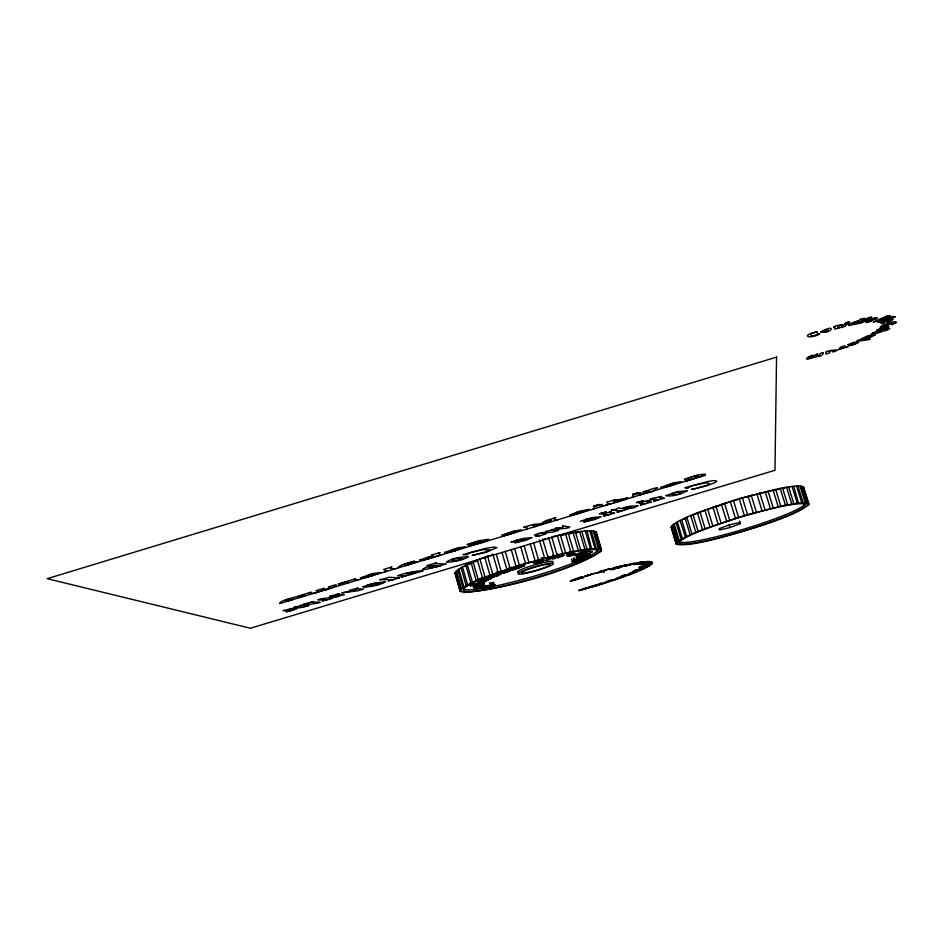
<?xml version="1.0" encoding="UTF-8"?>
<svg xmlns="http://www.w3.org/2000/svg" width="944" height="944" viewBox="0 0 944 944"><rect width="100%" height="100%" fill="white"/><g stroke="black" fill="none" stroke-linecap="round" stroke-linejoin="round"><path stroke-width="1.42" d="M697.415 512.757L690.713 515.495L695.799 532.322L702.548 529.714L697.415 512.757L740.745 498.137L782.529 487.895L787.638 504.839L793.833 503.659L788.618 486.892L782.529 487.895M609.387 569.433L621.294 566.011L614.06 569.244L611.677 569.692L614.792 568.441L610.32 569.515A6.219 0.649 -16.4 0 1 609.387 569.48L610.261 568.878M775.614 489.252L780.83 506.22L787.744 504.721M587.959 575.71L592.797 573.775L586.944 575.639L594.944 573.232L584.678 576.147L587.959 575.616M596.089 534.021L601.352 551.225C570.872 570.967 504.013 589.292 463.693 592.584C465.109 590.578 461.415 592.738 460.153 591.345L455.043 572.973L456.507 571.97M601.352 551.225C597.764 551.662 601.918 549.75 601.08 549.408L595.912 531.826L593.044 531.743L594.118 531.118L599.322 548.783L598.236 549.396L601.08 549.408M643.761 567.863L649.165 565.657L640.362 568.382L646.192 566.978M633.884 563.462L624.893 566.046L633.884 563.462L633.176 563.78M568.312 533.336L573.574 551.355L562.636 553.632L557.373 535.555L575.486 532.121L581.268 552.146L584.678 551.355L581.268 552.146M640.091 567.037L651.124 563.757L647.785 565.503L652.033 563.379L647.36 564.099A6.478 0.661 -16.5 0 0 643.749 565.208L638.734 567.851L642.64 566.837L639.501 567.202M577.032 558.954L587.593 555.426L577.327 559.096L576.406 556.169M573.574 551.355L586.991 549.184L581.752 531.283L575.486 532.121M672.447 526.398L671.184 527.295L676.388 544.322C689.521 546.871 721.251 537.679 743.294 531.26C766.021 524.262 797.314 514.468 808.748 504.615L803.627 488.201M586.295 588.419L585.091 588.796L587.428 587.498M671.231 526.894L676.128 543.744L677.816 543.567L676.388 544.322M478.266 582.696L484.083 580.076L491.907 578.2L486.372 580.69L478.266 582.696L477.499 579.982M640.126 563.698L649.083 561.562L640.469 564.099L634.191 564.524L640.28 562.246L643.395 561.857L637.094 564.005L646.605 561.597L639.595 563.887M458.43 570.117L455.834 571.509L460.837 589.245C463.433 588.714 460.33 590.885 460.153 591.345M780.841 506.126L744.356 515.577L702.525 529.631M671.691 526.044L674.358 524.463L673.343 524.475L678.335 541.065L679.338 541.03L676.659 542.576L671.691 526.044L672.848 526.186M473.475 587.522L482.809 584.242L474.159 587.911L479.139 585.728L473.569 587.605L472.72 584.843M484.248 585.268L481.523 586.743L485.971 585.516L478.655 588.383L477.428 588.336L482.75 585.882L475.906 588.372L475.08 587.923L484.248 585.268L483.493 582.59M583.852 589.103L582.531 589.398L593.28 585.776M562.636 553.632L519.342 565.185L482.502 577.964L477.357 559.898L478.584 559.403M620.161 576.961L624.916 575.993L617.211 578.2L622.993 576.631L620.55 577.716M800.028 486.691L800.972 486.125L806.141 502.715C803.155 504.19 810.53 502.031 806.813 503.872C811.368 502.822 805.102 505.441 808.748 504.615M460.837 589.245L463.893 587.546L462.879 587.534L457.84 569.716L461.758 567.769L461.05 567.615L466.112 585.516L466.808 585.634L462.879 587.534M497.11 574.613L510.079 570.931L497.63 574.648L496.332 571.863M643.312 568.607L636.787 570.506L644.634 567.981L633.53 570.79L638.604 569.621L635.064 571.061L636.787 570.931L644.162 568.43M543.791 560.701L536.876 562.907L534.375 563.32L540.593 561.456L536.841 561.822L540.582 561.385L533.561 562.895L543.791 560.701L542.824 557.774M558.895 556.936L564.099 555.284L557.562 557.987C559.922 556.335 555.096 556.759 555.19 558.482L552.582 559.049C551.685 556.453 548.37 561.739 545.49 560.382L549.384 558.47L558.895 556.936L558.093 554.199M584.029 589.091L578.79 590.496L587.015 587.51M650.947 561.869L642.345 564.311L650.947 561.869L648.304 562.943L649.779 562.235M673.343 524.475L676.246 523.07M788.618 486.892L793.774 486.254L798.541 503.294L803.096 502.656L797.916 485.995L793.774 486.254M678.335 541.065L681.839 539.331L681.131 539.26L676.116 522.598L679.975 520.463L685.486 537.219L681.131 539.26M470.395 585.905L472.72 584.56L486.384 581.103L470.395 585.905L469.616 583.203M589.552 552.417L592.36 551.744L589.552 552.417L588.761 549.727M604.007 571.734C606.39 570.908 600.396 572.748 604.42 571.427M581.752 531.283L586.991 530.835L591.723 549.019L596.348 548.523L591.133 530.788L586.578 531.307M793.833 503.659L798.978 502.975M590.425 531.201L591.133 530.788M586.991 549.184L592.23 548.665M590.118 555.922C594.897 554.718 561.538 566.553 578.778 559.131C557.467 566.129 594.425 559.698 589.339 553.278M481.051 581.41C498.928 573.917 480.744 586.271 480.236 578.648M649.035 565.845L646.203 567.108M708.366 484.508L709.263 483.812L708.743 483.068L706.006 482.868L693.639 485.393A6.289 0.826 -16.8 0 0 690.288 486.667L687.621 488.355L684.884 487.729L708.059 481.405L713.758 480.555L716.779 481.051L715.033 482.585L707.268 485.641L691.409 489.346L695.929 488.697M640.174 566.671L641.177 566.376M461.05 567.615L465.899 565.362L470.973 583.298L466.112 585.516M600.797 584.017L610.638 580.182L616.432 579.203L606.732 581.539L605.718 581.905L606.614 582.354L600.868 584.053M600.313 583.581L601.104 584.159C591.982 586.2 600.785 585.351 598.272 584.135L601.47 583.191L600.219 583.545M679.975 520.463L685.132 518.209L690.194 534.965L685.014 537.171M797.916 485.995L797.279 486.49L800.972 486.125M465.427 565.255L471.115 562.718L476.236 580.843L470.513 583.215M648.221 566.046L641.224 567.958L644.197 567.521M803.096 502.656L802.459 503.128L806.141 502.715M491.753 585.245L484.933 587.534L488.78 585.504L487.446 585.563L480.236 588.254L485.251 586.991L484.142 587.9L485.44 587.888L488.756 586.637L488.249 587.38L489.617 587.298L495.506 584.973L488.898 587.074L491.753 585.245L490.998 582.59M596.348 548.523L595.629 548.936L599.322 548.783M566.494 553.349C566.117 558.671 574.247 555.237 575.368 553.491C573.445 552.818 566.789 555.45 572.3 554.836L567.887 555.827L566.919 552.995M684.872 518.079L690.713 515.495M618.403 568.241C620.751 567.556 614.863 569.09 619.205 567.875M620.68 567.191L627.052 564.654L618.509 567.533L625.388 564.996M639.548 567.545L641.283 567.073M470.891 562.671L477.357 559.898M689.922 534.847L695.799 532.322M476 580.69L482.502 577.964M484.024 557.55L479.871 558.883L485.015 576.973M595.31 532.062L595.912 531.826M629.27 565.338L631.005 564.63M581.799 577.964L571.734 580.938A6.183 0.649 -16.3 0 1 570.2 581.138L579.604 577.398L582.908 576.642L572.276 580.241L583.97 577.445L581.976 577.999M631.276 572.63L634.392 571.722L630.309 573.161L638.404 570.919L631.666 573.539L632.893 573.079L628.999 573.645L631.807 572.524M803.12 487.706L803.698 487.281L802.919 487.269M491.057 554.942L491.812 554.647M547.898 537.832L548.57 537.573L553.833 555.697M621.447 575.864L631.713 573.692L627.548 575.262L628.35 574.861L621.447 575.864L629.034 574.719M486.089 556.476L484.72 556.995L489.889 575.108M595.829 533.148L596.419 532.475L595.121 532.699M774.599 490.455L775.484 490.148M676.187 543.366L677.981 542.529L676.659 542.576M729.983 527.531L740.308 523.731L740.131 522.362L729.5 524.829L719.116 528.664L719.422 529.997L729.983 527.531L729.169 524.864M619.052 577.315L615.382 578.896L619.122 578.212L617.872 578.294M510.409 569.149L504.002 571.191L517.029 567.073L524.77 565.727L513.666 569.716L511.613 570.176L520.828 567.132L511.412 568.819M640.02 564.17L641.731 563.58M646.947 561.81L647.726 561.55M717.936 506.55L718.809 506.267M556.641 535.814L551.744 536.817L557.007 554.93M691.551 476.921L684.376 479.517L697.238 475.056L705.192 473.994L700.118 476.744L684.955 481.357L696.377 477.629L698.548 476.012L693.108 476.46M705.487 475.269L279.625 603.617C279.825 599.723 298.493 596.997 302.812 594.661L311.06 592.183L309.384 593.056L313.786 593.328M611.677 503.541C597.918 506.727 612.019 505.866 606.756 502.149L615.181 499.636L613.27 501.087L627.654 497.736L625.129 499.352L614.178 502.786M322.364 590.755C304.275 595.77 325.444 590.861 316.075 590.673L324.087 588.254L322.636 589.056L324.866 589.54L330.317 587.782L328.394 586.956C345.893 580.997 329.786 589.74 324.842 590.012M651.053 563.993L651.808 563.78M586.271 588.466L593.28 585.823M599.133 572.453L601.422 571.816L599.051 572.548M488.284 555.78L489.24 555.532M644.622 566.565L647.844 565.716M603.004 506.137L600.915 506.456L600.113 505.512L602.154 504.415L596.407 506.137L593.811 506.916L594.708 508.238L592.903 509.182M697.238 488.142L705.274 485.818A6.549 0.85 -16.8 0 0 708.366 484.508M808.064 503.14L802.919 486.608L800.984 486.703M594.118 531.118L590.389 531.342M640.457 568.453L642.958 567.804M645.613 567.155L647.065 566.789M544.251 538.859L545.125 538.67M641.023 569.621L641.802 569.444M772.865 490.514L774.092 490.255M671.184 527.295L672.73 527.071M455.043 572.973L455.692 572.855M455.834 571.509L457.179 571.557M622.627 576.3L624.916 575.993M457.84 569.716L458.725 569.669M575.073 579.97L575.698 579.982M405.448 565.692L417.366 561.774L404.268 564.571L414.617 561.184C408.115 562.813 399.359 564.819 397.813 567.993M289.454 600.655C277.3 601.788 297.195 596.372 291.885 599.924M301.596 596.997C289.548 598.107 309.207 592.702 304.003 596.278M348.017 583.003C352.029 579.994 340.654 583.309 339.061 584.289L338.282 583.97L355.664 578.743L353.929 579.628L358.095 579.97M385.187 571.804L386.721 571.026L383.594 569.433L391.949 566.943L390.202 567.922L392.728 569.149L395.229 568.772M525.855 529.395C529.726 529.1 525.548 525.69 523.637 527.342L533.395 524.404L540.9 523.778L545.42 520.769L555.78 517.654C551.945 517.867 555.674 521.525 557.715 519.79M536.44 526.197C534.552 527.814 530.233 524.298 534.717 524.994C537.443 528.31 556.523 515.53 549.904 522.138M631.583 497.523L633.389 496.662L632.74 495.175L635.347 494.396L641.094 492.674L638.994 493.783L639.643 494.774L641.696 494.467M455.173 573.728L460.047 590.319M803.568 487.128L808.855 503.919M803.804 490.019L805.94 496.851M802.365 486.396L807.521 502.951M800.016 486.03L805.197 502.645M796.571 486.042L801.763 502.727M792.063 486.431L797.267 503.176M786.564 487.198L791.78 504.002M780.169 488.331L785.384 505.182M772.994 489.818L778.21 506.704M767.991 490.939L773.219 507.848M765.147 491.612L770.375 508.533M759.802 492.933L765.018 509.878M756.793 493.712L762.009 510.657M751.2 495.199L756.404 512.155M748.073 496.06L753.288 513.017M742.326 497.689L747.53 514.657M739.164 498.609L744.356 515.577M733.382 500.355L738.562 517.324M739.494 521.053L740.308 523.731M730.219 501.323L735.4 518.303M724.496 503.14L729.677 520.109M721.405 504.155L726.573 521.112M715.871 506.019L721.027 522.964M712.897 507.034L718.054 523.979M707.646 508.91L712.779 525.832M704.849 509.925L709.982 526.835M699.964 511.766L705.085 528.652M692.99 514.539L698.088 531.389M686.831 517.182L691.905 533.974M681.592 519.637L686.642 536.381M677.367 521.879L682.382 538.552M674.193 523.849L679.196 540.464M672.152 525.525L677.119 542.08M671.798 528.192L676.317 543.213M596.419 532.475L601.635 550.399M595.416 531.531L600.596 549.148M593.198 530.953L598.402 548.653M589.799 530.752L595.015 548.535M585.256 530.953L590.496 548.794M589.693 549.361L590.484 552.051M589.15 549.55L589.941 552.24M589.162 553.385L589.941 556.04M579.64 531.543L584.891 549.455M583.569 556.016L584.336 558.659M580.631 549.302L581.421 552.016M573.043 532.51L578.306 550.494M580.171 557.125L580.949 559.768M577.48 555.556L578.259 558.223M576.371 557.102L577.15 559.757M574.424 557.727L575.203 560.37M573.22 558.223L573.999 560.866M570.86 551.178L571.663 553.904M565.574 533.856L570.837 551.898M570.223 551.367L571.014 554.093M569.704 551.556L570.506 554.281M571.627 559.025L572.406 561.68M568.736 553.031L569.527 555.745M568.17 553.125L568.961 555.839M567.332 553.172L568.135 555.886M567.096 553.113L567.887 555.827M566.459 553.113L567.533 556.181M560.347 534.918L565.621 552.983M557.338 553.939L558.14 556.689M556.807 553.927L557.597 556.677M552.865 554.883L553.656 557.633M547.909 555.898L548.7 558.647M542.635 539.024L547.898 557.172M539.331 539.874L544.582 558.022M542.493 557.739L543.284 560.488M541.349 557.833L542.151 560.583M533.62 542.883L538.469 559.662M530.233 543.815L535.083 560.594M524.05 545.561L528.888 562.353M520.663 546.552L525.501 563.344M514.515 548.405L519.342 565.185M511.188 549.443L516.002 566.223M511.4 567.238L512.179 569.987M505.205 551.355L510.02 568.123M509.028 568.123L509.819 570.872M508.273 568.182L509.064 570.931M501.996 552.405L506.798 569.185M496.284 554.352L501.075 571.108M492.851 554.022L498.031 572.158M487.529 555.957L492.697 574.07M493.523 582.271L494.278 584.914M493.016 582.389L493.771 585.032M492.52 582.519L493.275 585.174M492.131 582.66L492.886 585.304M491.305 583.026L492.06 585.669M489.393 582.743L490.148 585.398M484.366 577.02L485.133 579.746M482.301 577.693L483.08 580.418M483.198 582.519L483.953 585.197M482.821 582.578L483.576 585.256M480.885 578.212L481.652 580.938M482.313 582.696L483.08 585.363M480.354 578.578L481.133 581.303M481.735 582.849L482.502 585.528M479.859 578.884L480.638 581.598M479.67 578.778L480.413 581.598M479.033 579.168L479.812 581.893M473.074 561.715L478.195 579.746M473.475 581.622L474.254 584.336M473.593 584.171L474.348 586.861M472.378 581.716L473.959 586.873M467.245 564.37L473.156 584.643M462.477 566.813L467.54 584.725M458.843 569.008L463.882 586.849M456.4 570.908L461.415 588.678M455.173 572.489L460.176 590.189M464.979 566.518A69.939 8.626 -16.2 0 1 467.02 565.409M469.333 564.229A69.939 8.626 -16.2 0 1 476.708 560.878M561.114 535.331A69.939 8.626 -16.2 0 1 564.878 534.599M569.598 533.749A69.939 8.626 -16.2 0 1 571.828 533.372M575.002 532.9A69.939 8.626 -16.2 0 1 577.94 532.51M518.067 572.371A18.467 2.136 -16.2 0 1 533.336 565.244A18.467 2.136 -16.2 0 1 553.007 561.892M597.552 550.033A70.021 8.095 -16.2 0 1 587.215 557.102M582.153 559.426A70.021 8.095 -16.2 0 1 510.22 582.637A70.021 8.095 -16.2 0 1 463.28 588.726M805.055 503.589A65.856 7.127 -16.8 0 1 744.934 528.841A65.856 7.127 -16.8 0 1 679.291 541.809M683.621 519.436A65.785 7.587 -16.8 0 1 685.91 518.303M691.185 515.908A65.785 7.587 -16.8 0 1 699.516 512.474M700.649 512.037A65.785 7.587 -16.8 0 1 704.153 510.692M707.823 509.335A65.785 7.587 -16.8 0 1 723.682 503.86M725.075 503.412A65.785 7.587 -16.8 0 1 732.084 501.193M733.134 500.863A65.785 7.587 -16.8 0 1 747.613 496.627M749.017 496.237A65.785 7.587 -16.8 0 1 755.884 494.408M757.241 494.054A65.785 7.587 -16.8 0 1 767.602 491.529M768.841 491.246A65.785 7.587 -16.8 0 1 771.248 490.715M772.44 490.455A65.785 7.587 -16.8 0 1 775.874 489.735M776.983 489.523A65.785 7.587 -16.8 0 1 779.13 489.11M782.198 488.555A65.785 7.587 -16.8 0 1 785.066 488.083M614.922 567.533A62.398 6.396 -16.4 0 1 649.637 565.645A62.398 6.396 -16.4 0 1 578.766 590.661M776.546 357.115L774.977 470.289L250.361 628.244L47.2 578.672L776.546 357.115M842.78 348.041L838.012 349.693L848.172 346.731L846.343 346.979L844.573 345.764L839.971 347.416L842.78 348.041M411.773 574.33L401.129 577.067L405.79 575.911L397.648 575.852C402.769 572.477 443.928 566.825 409.59 574.259L411.773 574.33M848.432 324.972C848.809 326.895 855.547 322.872 853.223 324.63L856.727 323.91L864.905 318.222L860.043 319.249L858.875 320.712L849.966 323.615A14.325 2.572 -18 0 0 848.432 324.972M588.962 509.394L579.887 513.135L570.695 515.518L582.896 511.211L569.751 515.188L578.129 511.624L588.962 509.394M507.966 533.325L514.834 531.519L507.966 533.325M587.711 553.184L578.471 556.429L587.711 553.184M876.964 330.117C890.947 330.223 894.523 321.125 876.964 330.117M595.098 585.233L596.927 585.398L591.605 586.956L596.561 584.725L595.098 585.233M463.008 558.718C451.964 563.474 444.305 557.762 463.008 558.718M892.882 319.509L889.519 321.585L887.089 322.423L886.322 321.314L882.487 323.167L884.339 323.096C874.404 325.385 889.968 317.904 892.882 319.509M621.294 499.565C613.824 505.335 610.237 499.718 621.294 499.565M355.994 588.773L363.629 589.08L358.154 590.732L341.822 592.856L355.168 590.448L349.103 590.437L358 588.065L355.994 588.773M468.259 556.748C462.147 560.583 453.781 561.833 446.453 562.294C450.264 558.541 461.522 556.665 468.259 556.748M828.301 330.011L826.46 331.545L824.041 331.297L825.917 329.716L828.301 330.011M808.654 356.749C800.5 362.838 818.129 355.416 818.271 356.36C822.814 356.974 826.177 349.516 819.793 353.917C820.076 356.23 812.808 357.977 817.056 354.791C820.383 351.404 811.71 357.233 810.601 358.012C805.055 358.98 820.041 352.289 808.654 356.749M826.283 352.242L825.799 354.177C830.095 352.124 830.248 354.248 829.28 351.534C830.378 350.755 832.856 349.622 832.844 351.994C846.06 348.029 823.203 351.026 826.283 352.242M502.09 535.177L515.129 531.649L503.105 535.897L509.807 534.233L521.171 529.832L513.029 531.283L502.09 535.177M399.43 577.988L388.291 580.89L393.388 579.675L379.736 579.687C392.704 577.28 383.347 576.701 399.43 577.988M850.19 343.97C856.987 346.011 857.152 340.631 850.19 343.97M631.796 507.483C620.597 511.636 619.004 506.09 631.796 507.483M649.295 491.352L642.911 493.865C646.274 492.202 654.758 492.756 654.959 488.744L657.567 487.954L653.626 488.39L642.876 492.143L648.929 490.561L649.295 491.352M525.926 539.319L514.728 542.824L526.056 540.251L532.086 537.573L522.303 538.587L510.916 542.151L525.926 539.319M575.828 512.875L582.66 511.07L575.828 512.875M895.313 322.647L891.691 324.665L896.658 322.447C895.101 320.063 889.189 323.768 886.581 323.934C883.914 323.981 875.56 329.397 883.466 326.848L881.543 326.6L895.313 322.647M666.983 485.523C667.868 487.104 674.936 484.909 674.134 483.234L666.983 485.523M871.147 335.368L868.574 337.138L875.371 334.719L869.601 337.728L861.093 338.99L867.312 336.017L871.147 335.368M660.588 487.541L668.328 486.443L681.025 481.641L672.506 483.186L660.588 487.541M845.14 326.058C836.797 330.966 844.361 322.317 848.184 323.119L845.14 326.058M499.423 573.645L507.778 571.816L499.423 573.645M833.564 327.273L835.027 327.013L834.567 329.019L836.962 328.654L840.408 327.367L837.552 327.946L838.532 326.01L842.272 324.677L836.124 325.763L833.564 327.273M545.667 531.484L548.039 531.909L539.177 533.254L534.375 535.036L539.897 535.484L535.614 536.499L539.579 535.921L546.021 533.808L541.16 533.183L552.606 532.156L558.388 530.41C536.865 529.289 570.565 529.254 569.657 527.023C552.936 524.227 573.338 526.811 555.438 528.274L559.426 528.487L545.667 531.484M817.575 333.916C810.105 338.908 806.825 332.76 817.445 332.182L816.784 331.674C798.836 336.182 810.625 339.368 819.711 333.928L817.575 333.916M411.572 563.344L404.799 564.96L411.572 563.344M637.861 505.795L634.144 507.683L625.494 509.158L627.158 509.43L618.78 511.872L616.928 512.073L621.423 510.964L611.028 509.984C621.6 509.005 616.314 506.503 621.223 508.698L629.896 506.161L637.861 505.795M311.367 602.201L320.181 602.166C318.989 604.125 284.333 606.166 309.054 605.517L303.331 607.24L289.938 608.868L296.546 608.963L290.327 611.004L285.879 611.724L290.351 610.662L282.999 610.603L297.431 607.405L294.091 607.275L308.676 604.018L303.52 604.172L313.396 601.517L311.367 602.201M666.004 495.647C672.187 496.91 681.344 494.101 687.362 490.75L677.65 491.635L666.004 495.647M872.598 333.409L880.504 331.568L872.598 333.409M434.488 563.627L446.288 563.957L426.629 569.232A16.166 2.089 -15.8 0 1 422.652 569.22L425.756 567.356L433.225 565.562L426.924 565.468L436.647 562.86L434.488 563.627M820.666 331.887C832.018 334.306 837.222 322.6 820.666 331.887M857.636 321.349C850.827 327.415 849.73 322.4 857.636 321.349M586.908 554.777L590.838 553.101L578.625 557.196L586.908 554.777M594.98 518.516L583.722 522.044L594.885 519.519L601.151 516.769L591.794 517.642L580.336 521.23L594.98 518.516M867.772 321.479L871.501 320.96L868.433 322.116A6.148 1.097 -18 0 1 865.754 322.518C865.837 317.821 890.699 315.367 867.772 321.479M419.903 559.898L425.307 559.615L440.742 555.048L438.158 553.455L440.128 552.547L431.62 554.954L432.907 555.709L419.903 559.898M595.782 573.386C601.635 572.312 605.753 567.769 597.351 572.937L595.782 573.386M605.316 569.975L602.355 571.557L609.328 568.831L603.889 570.294L605.316 569.975M489.665 549.963L489.098 550.553A6.514 0.838 -16 0 1 486.337 551.768L472.118 555.402L485.995 552.323L496.874 547.673L494.196 547.048L486.384 548.193L462.973 554.6L466.749 554.895L468.743 553.42A6.254 0.814 -16 0 1 471.847 552.216L483.387 549.609L489.665 549.963M337.327 594.378L344.324 594.72L329.562 598.071L332.784 598.236L326.376 600.183L322.128 600.856L326.6 599.77L317.892 599.936C318.152 598.071 355.64 595.758 329.515 596.337L339.38 593.682L337.327 594.378M671.538 493.677L671.833 494.172C684.565 495.765 683.94 489.24 671.538 493.677M875.1 318.376L870.557 319.874L875.1 318.376M571.734 554.47L574.153 553.715L571.734 554.47M577.87 558.565L586.897 555.815L577.87 558.565M575.84 555.509L579.569 554.635C571.875 558.199 589.882 552.535 584.088 552.865C597.859 547.673 576.218 555.143 575.84 555.509M599.487 513.772L606.154 511.955L599.487 513.772M614.532 513.17L603.664 516.014L608.514 514.869L601.942 514.256L611.275 511.636L609.258 512.557L614.532 513.17M881.613 331.486C860.208 339.911 875.772 329.067 889.744 328.477L887.207 330.14L881.613 331.486M860.326 339.569C889.401 336.961 844.491 343.84 860.326 339.569M891.608 319.91L888.139 321.432L887.631 320.866L891.608 319.91M636.516 502.609L643.171 500.792L636.516 502.609M611.11 569.031L617.494 567.002L611.11 569.031M651.089 502.161L640.244 504.993L645.071 503.86L638.817 503.152L648.139 500.521L646.085 501.453L651.089 502.161M887.702 327.143L878.416 329.692L887.702 327.143M474.336 585.811L483.257 583.097L474.336 585.811M664.222 498.231L653.555 501.087C664.08 499.305 653.614 499.034 649.342 500.072L652.387 499.152L650.145 498.928L651.36 498.562L661.72 496.473L659.101 497.512L664.222 498.231M862.202 322.588L857.954 323.686L864.657 319.556L868.751 318.836L862.202 322.588M360.407 577.846L366.425 577.374L380.715 572.501L373.222 573.468L360.407 577.846M847.889 344.784C849.01 347.227 854.993 343.982 857.412 343.12A4.401 0.755 -17.8 0 0 858.733 342.165L854.296 342.224L847.889 344.784M880.351 322.282L877.79 322.341L890.794 317.609L877.79 321.42C900.67 309.443 878.368 322.046 873.212 321.987L887.478 315.756L890.688 315.874L882.959 319.745L893.661 316.311L895.502 316.877L880.351 322.282M584.867 552.889L578.766 555.237L584.867 552.889M845.966 322.671L845.222 323.497L849.529 321.762L845.966 322.671M444.966 552.346L446.677 552.842L453.262 551.284L465.132 546.729L457.982 547.909L444.966 552.346M363.039 586.696L364.148 587.357L372.974 586.059L382.78 583.333L385.4 581.716L373.706 583.215L363.039 586.696M489.204 576.855L500.532 574.507L490.455 578.047L486.856 578.672L491.21 576.937L484.933 578.389L490.007 576.501L489.204 576.855M366.803 575.769C371.641 578.519 380.467 570.388 366.803 575.769M405.861 573.622C415.218 575.521 422.039 569.692 405.861 573.622M482.313 541.691L469.074 545.844L483.245 542.186L488.791 539.236L479.965 540.582L467.068 544.464L467.658 544.865C472.212 543.732 478.03 539.685 482.313 541.691M426.535 557.845C426.004 560.394 438.287 555.662 431.797 556.158A5.44 0.732 -15.8 0 0 428.222 557.149L426.535 557.845M636.634 571.521L631.784 572.949L636.634 571.521M484.024 582.767C472.236 589.056 468.602 585.587 484.024 582.767M516.297 540.334L525.053 539.071L516.297 540.334M489.759 577.563L498.385 575.368L489.759 577.563M451.433 550.246C455.102 553.396 465.451 544.771 451.433 550.246M573.834 555.166C592.997 547.685 572.937 557.09 573.834 555.166M866.061 337.032L869.094 336.394L866.061 337.032M585.787 519.401L594.236 518.221L585.787 519.401M643.159 563.91L645.566 563.568L643.159 563.91M368.172 584.961C378.473 587.38 388.161 580.159 368.172 584.961M428.871 566.99C430.594 568.748 437.473 566.825 440.765 565.657L433.485 565.704L428.871 566.99M868.716 317.644L866.97 318.683L871.678 317.149L868.716 317.644M626.143 565.645L629.719 564.96L626.143 565.645M599.239 504.497L593.516 506.22L599.239 504.497M638.286 492.721L632.551 494.455L638.286 492.721M539.142 569.433L535.484 570.53A14.774 1.699 -16.2 0 1 522.008 573.043L521.584 572.701A14.774 1.699 -16.2 0 1 534.8 567.191A14.774 1.699 -16.2 0 1 549.821 564.382A14.774 1.699 -16.2 0 1 539.142 569.433M770.304 509.005L766.434 509.961A65.868 7.068 -16.8 0 0 679.798 543.461A65.868 7.068 -16.8 0 0 778.776 519.141A65.868 7.068 -16.8 0 0 770.304 509.005M498.302 587.239A70.033 8.036 -16.2 0 0 598.13 551.225A70.033 8.036 -16.2 0 0 496.084 573.386A70.033 8.036 -16.2 0 0 498.302 587.239M526.433 573.22A18.479 2.124 -16.2 0 0 553.526 563.662A18.479 2.124 -16.2 0 0 527.377 569.126A18.479 2.124 -16.2 0 0 526.433 573.22"/></g></svg>
